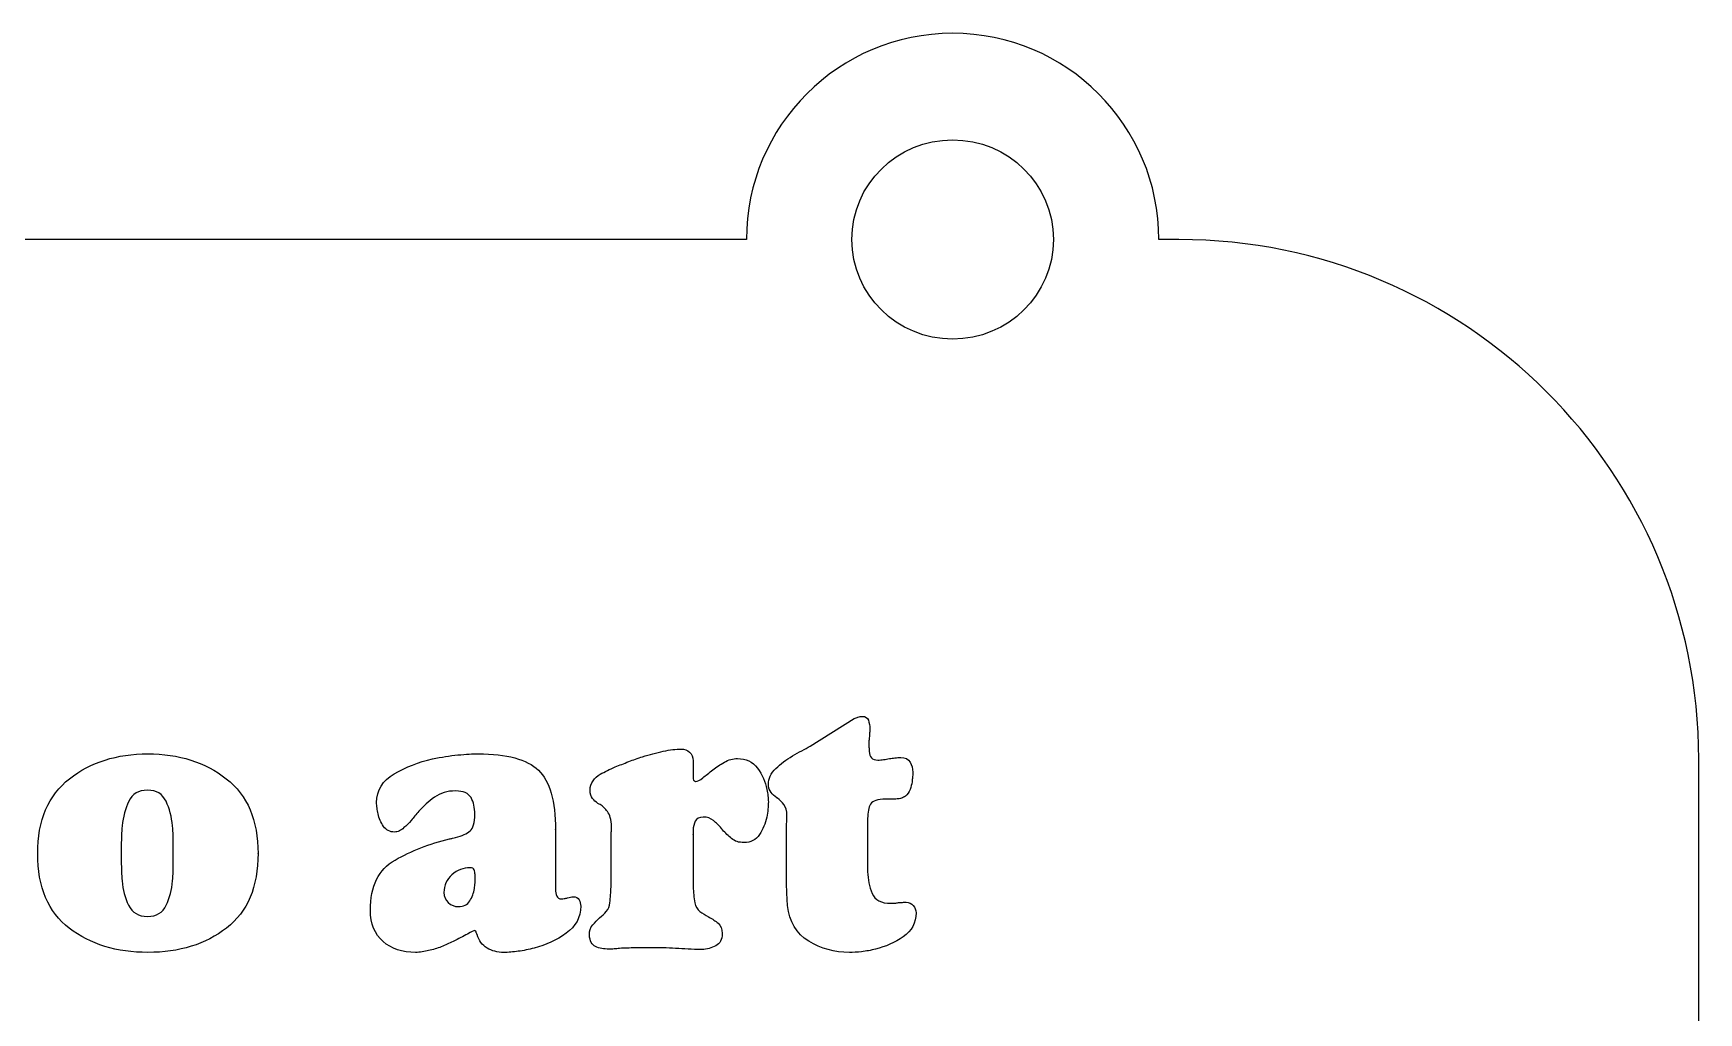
# Model space of a CAD drawing. Extents: x 1489 to 1914, y 371 to 1329.
# Drawn here: x 1695.1 to 1786.7, y 1167.4 to 1221.2 of the extents above; entities that cross this region are included whole.
import ezdxf

# ---------------------------------------------------------------- set-up
doc = ezdxf.new("R2010")
doc.units = 0
doc.layers.add('G0101', color=7, linetype='CONTINUOUS')

msp = doc.modelspace()

# ---------------------------------------------------------------- linework, layer by layer
at = {"layer": 'G0101', "color": 1}
for points in [[(1734.292557, 1209.87007), (1673.313558, 1209.87007)], [(1758.078556, 1209.87007), (1756.970556, 1209.87007)], [(1786.656555, 1153.409071), (1786.656555, 1181.29307)]]:
    msp.add_lwpolyline(points, dxfattribs=at)
for points in [[(1758.078556, 1209.87007)], [(1745.631556, 1204.39007)]]:
    msp.add_lwpolyline(points, close=True, dxfattribs=at)
at = {"layer": 'G0101', "color": 4}
for points in [[(1737.796457, 1182.00647), (1740.216456, 1183.52647)], [(1741.016456, 1182.08647), (1741.016456, 1181.99547)], [(1741.036456, 1181.90647), (1741.036456, 1181.81647), (1741.036456, 1181.72547)], [(1731.356757, 1181.20637), (1731.356757, 1180.36637), (1731.356757, 1180.31637), (1731.356757, 1180.28637)], [(1743.436456, 1180.58647), (1743.436456, 1180.55647), (1743.436456, 1180.52647)], [(1742.436456, 1179.086471), (1742.296456, 1179.086471), (1741.796456, 1179.086471)], [(1736.496457, 1175.058471), (1736.496457, 1177.394471), (1736.516457, 1178.193471)], [(1740.956456, 1177.910471), (1740.956456, 1175.418471), (1740.956456, 1175.249471), (1740.956456, 1175.100471)], [(1723.796757, 1177.425971), (1723.796757, 1174.425971), (1723.796757, 1174.145971)], [(1723.796757, 1177.405971), (1723.796757, 1177.425971)], [(1726.856757, 1175.134371), (1726.856757, 1177.239371)], [(1726.876757, 1177.318371), (1726.876757, 1177.369371), (1726.876757, 1177.419371)], [(1731.356757, 1177.386371), (1731.356757, 1177.256371), (1731.356757, 1177.126371), (1731.356757, 1177.146371)], [(1731.356757, 1177.146371), (1731.356757, 1175.160371)], [(1699.916658, 1176.586271), (1699.916658, 1175.646271)], [(1702.776657, 1175.626271), (1702.776657, 1176.126271), (1702.776657, 1176.606271)], [(1707.436657, 1176.106271), (1707.436657, 1176.126271)], [(1736.496457, 1175.038471), (1736.496457, 1175.058471)], [(1719.376757, 1174.785971), (1719.376757, 1174.885971), (1719.376757, 1174.945971)], [(1719.376757, 1174.765971), (1719.376757, 1174.785971)], [(1732.206757, 1172.609371), (1732.236757, 1172.609371)], [(1731.836757, 1170.826371), (1731.806757, 1170.826371), (1731.776757, 1170.826371)]]:
    msp.add_lwpolyline(points, dxfattribs=at)
at = {"layer": 'G0101', "color": 1}
for points in [[(1745.631556, 1221.209069), (1739.369557, 1221.209069), (1734.292557, 1216.13307), (1734.292557, 1209.87007)], [(1756.970556, 1209.87007), (1756.970556, 1216.13307), (1751.893556, 1221.209069), (1745.631556, 1221.209069)], [(1740.087556, 1209.87007), (1740.087556, 1212.89707), (1742.569556, 1215.35107), (1745.631556, 1215.35107)], [(1745.631556, 1215.35107), (1748.693556, 1215.35107), (1751.175556, 1212.89707), (1751.175556, 1209.87007)], [(1745.631556, 1204.39007), (1742.569556, 1204.39007), (1740.087556, 1206.84407), (1740.087556, 1209.87007)], [(1751.175556, 1209.87007), (1751.175556, 1206.84407), (1748.693556, 1204.39007), (1745.631556, 1204.39007)], [(1786.656555, 1181.29307), (1786.656555, 1197.07607), (1773.861556, 1209.87007), (1758.078556, 1209.87007)]]:
    msp.add_open_spline(points, degree=3, dxfattribs=at)
at = {"layer": 'G0101', "color": 4}
for points in [[(1740.216456, 1183.52647), (1740.283456, 1183.55247), (1740.352456, 1183.57947), (1740.426456, 1183.60647)], [(1740.426456, 1183.60647), (1740.499456, 1183.63247), (1740.576456, 1183.64647), (1740.656456, 1183.64647)], [(1740.656456, 1183.64647), (1740.829456, 1183.64647), (1740.943456, 1183.57547), (1740.996456, 1183.43347)], [(1740.996456, 1183.43347), (1741.049456, 1183.29147), (1741.076456, 1183.13347), (1741.076456, 1182.95747)], [(1741.026456, 1182.29847), (1741.019456, 1182.22447), (1741.016456, 1182.15347), (1741.016456, 1182.08647)], [(1741.056456, 1182.53147), (1741.043456, 1182.45047), (1741.033456, 1182.37247), (1741.026456, 1182.29847)], [(1741.066456, 1182.74447), (1741.059456, 1182.67047), (1741.056456, 1182.59947), (1741.056456, 1182.53147)], [(1741.076456, 1182.95747), (1741.076456, 1182.89047), (1741.073456, 1182.81847), (1741.066456, 1182.74447)], [(1697.066658, 1180.21627), (1698.233658, 1181.12927), (1699.670658, 1181.58627), (1701.376657, 1181.58627)], [(1701.376657, 1181.58627), (1703.083657, 1181.58627), (1704.519657, 1181.12927), (1705.686657, 1180.21627)], [(1717.036757, 1181.30597), (1717.516757, 1181.41197), (1717.979757, 1181.48597), (1718.426757, 1181.52597)], [(1718.426757, 1181.52597), (1718.873757, 1181.56597), (1719.243757, 1181.58597), (1719.536757, 1181.58597)], [(1719.536757, 1181.58597), (1721.123757, 1181.58597), (1722.229757, 1181.28597), (1722.856757, 1180.68597)], [(1727.816757, 1181.15637), (1728.069757, 1181.25637), (1728.323757, 1181.34637), (1728.576757, 1181.42637)], [(1728.576757, 1181.42637), (1728.962757, 1181.54637), (1729.343757, 1181.64637), (1729.716757, 1181.72637)], [(1729.716757, 1181.72637), (1730.089757, 1181.80637), (1730.416757, 1181.84637), (1730.696757, 1181.84637)], [(1730.696757, 1181.84637), (1730.883757, 1181.84637), (1731.039757, 1181.78937), (1731.166757, 1181.67637)], [(1731.166757, 1181.67637), (1731.293757, 1181.56337), (1731.356757, 1181.40637), (1731.356757, 1181.20637)], [(1735.906457, 1180.77847), (1736.179457, 1181.03747), (1736.483457, 1181.26747), (1736.816457, 1181.46747)], [(1736.816457, 1181.46747), (1736.989457, 1181.57347), (1737.163457, 1181.66947), (1737.336457, 1181.75647)], [(1737.336457, 1181.75647), (1737.509457, 1181.84347), (1737.663457, 1181.92647), (1737.796457, 1182.00647)], [(1741.016456, 1181.99547), (1741.016456, 1181.96247), (1741.023456, 1181.93247), (1741.036456, 1181.90647)], [(1741.036456, 1181.72547), (1741.049456, 1181.56647), (1741.093456, 1181.44647), (1741.166456, 1181.36647)], [(1742.456456, 1181.36647), (1742.563456, 1181.37947), (1742.669456, 1181.38647), (1742.776456, 1181.38647)], [(1742.776456, 1181.38647), (1743.029456, 1181.38647), (1743.203456, 1181.30247), (1743.296456, 1181.13647)], [(1713.956757, 1178.905971), (1713.956757, 1179.585971), (1714.276757, 1180.11297), (1714.916757, 1180.48597)], [(1714.916757, 1180.48597), (1715.556757, 1180.85897), (1716.263757, 1181.13297), (1717.036757, 1181.30597)], [(1722.856757, 1180.68597), (1723.482757, 1180.08597), (1723.796757, 1178.992971), (1723.796757, 1177.405971)], [(1725.856757, 1180.10537), (1725.962757, 1180.25237), (1726.096757, 1180.37237), (1726.256757, 1180.46637)], [(1726.256757, 1180.46637), (1726.376757, 1180.53237), (1726.506757, 1180.59937), (1726.646757, 1180.66637)], [(1726.646757, 1180.66637), (1726.786757, 1180.73237), (1726.929757, 1180.79937), (1727.076757, 1180.86637)], [(1727.076757, 1180.86637), (1727.316757, 1180.95937), (1727.563757, 1181.05637), (1727.816757, 1181.15637)], [(1731.896757, 1180.26637), (1732.056757, 1180.39937), (1732.236757, 1180.54637), (1732.436757, 1180.70637)], [(1732.436757, 1180.70637), (1732.636757, 1180.85337), (1732.849757, 1180.99237), (1733.076757, 1181.12637)], [(1733.076757, 1181.12637), (1733.303757, 1181.25937), (1733.543757, 1181.32637), (1733.796757, 1181.32637)], [(1733.796757, 1181.32637), (1734.263757, 1181.32637), (1734.629757, 1181.14937), (1734.896757, 1180.79637)], [(1734.896757, 1180.79637), (1735.163757, 1180.44237), (1735.336757, 1180.05237), (1735.416757, 1179.626371)], [(1735.496457, 1179.910471), (1735.496457, 1180.22947), (1735.633457, 1180.51847), (1735.906457, 1180.77847)], [(1741.166456, 1181.36647), (1741.239456, 1181.28647), (1741.356456, 1181.24547), (1741.516456, 1181.24547)], [(1741.516456, 1181.24547), (1741.622456, 1181.24547), (1741.729456, 1181.25247), (1741.836456, 1181.26647)], [(1741.836456, 1181.26647), (1741.943456, 1181.27947), (1742.049456, 1181.29947), (1742.156456, 1181.32647)], [(1742.156456, 1181.32647), (1742.249456, 1181.33947), (1742.349456, 1181.35247), (1742.456456, 1181.36647)], [(1743.296456, 1181.13647), (1743.389456, 1180.96947), (1743.436456, 1180.78647), (1743.436456, 1180.58647)], [(1743.436456, 1180.52647), (1743.436456, 1180.44747), (1743.433456, 1180.36847), (1743.426456, 1180.28947)], [(1695.316658, 1176.106271), (1695.316658, 1177.932271), (1695.900658, 1179.302271), (1697.066658, 1180.21627)], [(1701.356657, 1179.586271), (1700.863657, 1179.586271), (1700.519657, 1179.382271), (1700.326657, 1178.976271)], [(1702.376657, 1178.976271), (1702.190657, 1179.382271), (1701.849657, 1179.586271), (1701.356657, 1179.586271)], [(1705.686657, 1180.21627), (1706.853657, 1179.302271), (1707.436657, 1177.932271), (1707.436657, 1176.106271)], [(1718.296757, 1179.545971), (1717.842757, 1179.545971), (1717.456757, 1179.428971), (1717.136757, 1179.195971)], [(1719.146757, 1179.175971), (1719.006757, 1179.422971), (1718.723757, 1179.545971), (1718.296757, 1179.545971)], [(1725.696757, 1179.584371), (1725.696757, 1179.784371), (1725.749757, 1179.958371), (1725.856757, 1180.10537)], [(1725.826757, 1179.133371), (1725.739757, 1179.232371), (1725.696757, 1179.383371), (1725.696757, 1179.584371)], [(1731.356757, 1180.28637), (1731.356757, 1180.23237), (1731.366757, 1180.18637), (1731.386757, 1180.14637)], [(1731.386757, 1180.14637), (1731.406757, 1180.10637), (1731.442757, 1180.07937), (1731.496757, 1180.06637)], [(1731.496757, 1180.06637), (1731.603757, 1180.06637), (1731.736757, 1180.13237), (1731.896757, 1180.26637)], [(1735.416757, 1179.626371), (1735.442757, 1179.506371), (1735.462757, 1179.389371), (1735.476757, 1179.276371)], [(1735.646457, 1179.460471), (1735.559457, 1179.560471), (1735.510457, 1179.710471), (1735.496457, 1179.910471)], [(1743.286456, 1179.618471), (1743.226456, 1179.474471), (1743.142456, 1179.355471), (1743.036456, 1179.263471)], [(1743.396456, 1180.05247), (1743.383456, 1179.908471), (1743.346456, 1179.763471), (1743.286456, 1179.618471)], [(1743.426456, 1180.28947), (1743.419456, 1180.21047), (1743.409456, 1180.13147), (1743.396456, 1180.05247)], [(1700.326657, 1178.976271), (1700.133657, 1178.569271), (1700.009657, 1178.119271), (1699.956658, 1177.626271)], [(1702.736657, 1177.626271), (1702.683657, 1178.119271), (1702.563657, 1178.569271), (1702.376657, 1178.976271)], [(1713.976757, 1178.605971), (1713.962757, 1178.712971), (1713.956757, 1178.812971), (1713.956757, 1178.905971)], [(1717.136757, 1179.195971), (1716.816757, 1178.962971), (1716.529757, 1178.705971), (1716.276757, 1178.425971)], [(1719.356757, 1178.265971), (1719.356757, 1178.625971), (1719.286757, 1178.928971), (1719.146757, 1179.175971)], [(1726.116757, 1178.862371), (1726.009757, 1178.942371), (1725.913757, 1179.032371), (1725.826757, 1179.133371)], [(1726.196757, 1178.822371), (1726.169757, 1178.835371), (1726.143757, 1178.849371), (1726.116757, 1178.862371)], [(1726.296757, 1178.762371), (1726.256757, 1178.789371), (1726.223757, 1178.809371), (1726.196757, 1178.822371)], [(1726.696757, 1178.341371), (1726.576757, 1178.528371), (1726.442757, 1178.668371), (1726.296757, 1178.762371)], [(1735.476757, 1179.276371), (1735.489757, 1179.162371), (1735.496757, 1179.052371), (1735.496757, 1178.946371)], [(1735.496757, 1178.946371), (1735.496757, 1178.826371), (1735.489757, 1178.692371), (1735.476757, 1178.546371)], [(1735.956457, 1179.171471), (1735.836457, 1179.264471), (1735.733457, 1179.360471), (1735.646457, 1179.460471)], [(1735.996457, 1179.151471), (1735.983457, 1179.151471), (1735.969457, 1179.157471), (1735.956457, 1179.171471)], [(1736.356457, 1178.791471), (1736.249457, 1178.924471), (1736.129457, 1179.044471), (1735.996457, 1179.151471)], [(1736.516457, 1178.193471), (1736.516457, 1178.458471), (1736.463457, 1178.658471), (1736.356457, 1178.791471)], [(1741.076456, 1178.746471), (1740.996456, 1178.534471), (1740.956456, 1178.255471), (1740.956456, 1177.910471)], [(1741.796456, 1179.086471), (1741.396456, 1179.072471), (1741.156456, 1178.959471), (1741.076456, 1178.746471)], [(1742.576456, 1179.105471), (1742.536456, 1179.092471), (1742.489456, 1179.086471), (1742.436456, 1179.086471)], [(1742.816456, 1179.145471), (1742.736456, 1179.119471), (1742.656456, 1179.105471), (1742.576456, 1179.105471)], [(1743.036456, 1179.263471), (1742.969456, 1179.211471), (1742.896456, 1179.171471), (1742.816456, 1179.145471)], [(1714.036757, 1178.285971), (1714.009757, 1178.392971), (1713.989757, 1178.498971), (1713.976757, 1178.605971)], [(1714.336757, 1177.595971), (1714.189757, 1177.802971), (1714.089757, 1178.032971), (1714.036757, 1178.285971)], [(1715.856757, 1177.925971), (1715.723757, 1177.765971), (1715.589757, 1177.632971), (1715.456757, 1177.525971)], [(1716.276757, 1178.425971), (1716.129757, 1178.252971), (1715.989757, 1178.085971), (1715.856757, 1177.925971)], [(1719.096757, 1177.345971), (1719.269757, 1177.492971), (1719.356757, 1177.798971), (1719.356757, 1178.265971)], [(1726.876757, 1177.419371), (1726.876757, 1177.846371), (1726.816757, 1178.154371), (1726.696757, 1178.341371)], [(1731.476757, 1177.886371), (1731.409757, 1177.739371), (1731.369757, 1177.572371), (1731.356757, 1177.386371)], [(1731.916757, 1178.106371), (1731.689757, 1178.106371), (1731.543757, 1178.032371), (1731.476757, 1177.886371)], [(1732.476757, 1177.916371), (1732.329757, 1178.042371), (1732.143757, 1178.106371), (1731.916757, 1178.106371)], [(1732.916757, 1177.486371), (1732.769757, 1177.646371), (1732.623757, 1177.789371), (1732.476757, 1177.916371)], [(1735.416757, 1178.106371), (1735.336757, 1177.759371), (1735.199757, 1177.439371), (1735.006757, 1177.146371)], [(1735.476757, 1178.546371), (1735.462757, 1178.399371), (1735.442757, 1178.252371), (1735.416757, 1178.106371)], [(1699.926658, 1177.086271), (1699.920658, 1176.912271), (1699.916658, 1176.746271), (1699.916658, 1176.586271)], [(1699.956658, 1177.626271), (1699.943658, 1177.439271), (1699.933658, 1177.259271), (1699.926658, 1177.086271)], [(1702.766657, 1177.086271), (1702.759657, 1177.259271), (1702.749657, 1177.439271), (1702.736657, 1177.626271)], [(1702.776657, 1176.606271), (1702.776657, 1176.752271), (1702.773657, 1176.912271), (1702.766657, 1177.086271)], [(1714.936757, 1177.285971), (1714.683757, 1177.285971), (1714.482757, 1177.388971), (1714.336757, 1177.595971)], [(1715.206757, 1177.345971), (1715.119757, 1177.305971), (1715.029757, 1177.285971), (1714.936757, 1177.285971)], [(1714.966757, 1175.745971), (1715.866757, 1176.252971), (1716.862757, 1176.638971), (1717.956757, 1176.905971)], [(1715.456757, 1177.525971), (1715.376757, 1177.445971), (1715.293757, 1177.385971), (1715.206757, 1177.345971)], [(1717.956757, 1176.905971), (1718.022757, 1176.918971), (1718.083757, 1176.931971), (1718.136757, 1176.945971)], [(1718.136757, 1176.945971), (1718.189757, 1176.958971), (1718.243757, 1176.972971), (1718.296757, 1176.985971)], [(1718.296757, 1176.985971), (1718.656757, 1177.078971), (1718.922757, 1177.198971), (1719.096757, 1177.345971)], [(1726.856757, 1177.239371), (1726.856757, 1177.279371), (1726.863757, 1177.305371), (1726.876757, 1177.318371)], [(1732.946757, 1177.446371), (1732.939757, 1177.459371), (1732.929757, 1177.472371), (1732.916757, 1177.486371)], [(1732.976757, 1177.406371), (1732.962757, 1177.419371), (1732.953757, 1177.432371), (1732.946757, 1177.446371)], [(1733.476757, 1176.926371), (1733.303757, 1177.072371), (1733.136757, 1177.232371), (1732.976757, 1177.406371)], [(1734.156757, 1176.706371), (1733.876757, 1176.706371), (1733.649757, 1176.779371), (1733.476757, 1176.926371)], [(1735.006757, 1177.146371), (1734.813757, 1176.853371), (1734.529757, 1176.706371), (1734.156757, 1176.706371)], [(1697.056658, 1171.996271), (1695.896658, 1172.882271), (1695.316658, 1174.252271), (1695.316658, 1176.106271)], [(1707.436657, 1176.126271), (1707.436657, 1174.273271), (1706.859657, 1172.899271), (1705.706657, 1172.006271)], [(1699.916658, 1175.646271), (1699.916658, 1175.472271), (1699.920658, 1175.299271), (1699.926658, 1175.126271)], [(1699.926658, 1175.126271), (1699.933658, 1174.952271), (1699.943658, 1174.779271), (1699.956658, 1174.606271)], [(1702.736657, 1174.606271), (1702.749657, 1174.779271), (1702.759657, 1174.952271), (1702.766657, 1175.126271)], [(1702.766657, 1175.126271), (1702.773657, 1175.299271), (1702.776657, 1175.466271), (1702.776657, 1175.626271)], [(1713.616757, 1172.985971), (1713.616757, 1174.318971), (1714.066757, 1175.238971), (1714.966757, 1175.745971)], [(1719.096757, 1175.325971), (1718.723757, 1175.325971), (1718.389757, 1175.195971), (1718.096757, 1174.935971)], [(1719.316757, 1175.205971), (1719.289757, 1175.285971), (1719.216757, 1175.325971), (1719.096757, 1175.325971)], [(1719.376757, 1174.945971), (1719.362757, 1175.038971), (1719.342757, 1175.125971), (1719.316757, 1175.205971)], [(1726.846757, 1174.262371), (1726.853757, 1174.549371), (1726.856757, 1174.839371), (1726.856757, 1175.134371)], [(1731.356757, 1175.160371), (1731.356757, 1174.852371), (1731.359757, 1174.554371), (1731.366757, 1174.266371)], [(1736.506457, 1174.149471), (1736.499457, 1174.449471), (1736.496457, 1174.745471), (1736.496457, 1175.038471)], [(1740.956456, 1175.100471), (1740.969456, 1174.674471), (1741.053456, 1174.279471), (1741.206456, 1173.914471)], [(1699.956658, 1174.606271), (1699.996658, 1174.112271), (1700.116657, 1173.662271), (1700.316657, 1173.256271)], [(1702.386657, 1173.256271), (1702.579657, 1173.662271), (1702.696657, 1174.112271), (1702.736657, 1174.606271)], [(1718.096757, 1174.935971), (1717.803757, 1174.675971), (1717.656757, 1174.352971), (1717.656757, 1173.965971)], [(1719.076757, 1173.495971), (1719.209757, 1173.702971), (1719.296757, 1173.931971), (1719.336757, 1174.185971)], [(1719.336757, 1174.185971), (1719.349757, 1174.278971), (1719.359757, 1174.378971), (1719.366757, 1174.485971)], [(1719.366757, 1174.485971), (1719.373757, 1174.592971), (1719.376757, 1174.685971), (1719.376757, 1174.765971)], [(1723.796757, 1174.145971), (1723.796757, 1173.998971), (1723.816757, 1173.872971), (1723.856757, 1173.765971)], [(1726.776757, 1173.390371), (1726.816757, 1173.684371), (1726.839757, 1173.974371), (1726.846757, 1174.262371)], [(1731.366757, 1174.266371), (1731.373757, 1173.978371), (1731.403757, 1173.687371), (1731.456757, 1173.393371)], [(1736.556457, 1173.241471), (1736.529457, 1173.547471), (1736.513457, 1173.850471), (1736.506457, 1174.149471)], [(1700.316657, 1173.256271), (1700.516657, 1172.849271), (1700.863657, 1172.646271), (1701.356657, 1172.646271)], [(1701.356657, 1172.646271), (1701.849657, 1172.646271), (1702.193657, 1172.849271), (1702.386657, 1173.256271)], [(1717.656757, 1173.965971), (1717.656757, 1173.738971), (1717.736757, 1173.552971), (1717.896757, 1173.405971)], [(1717.896757, 1173.405971), (1718.056757, 1173.258971), (1718.243757, 1173.185971), (1718.456757, 1173.185971)], [(1718.456757, 1173.185971), (1718.736757, 1173.185971), (1718.942757, 1173.288971), (1719.076757, 1173.495971)], [(1723.856757, 1173.765971), (1723.896757, 1173.658971), (1723.982757, 1173.605971), (1724.116757, 1173.605971)], [(1724.116757, 1173.605971), (1724.169757, 1173.605971), (1724.223757, 1173.612971), (1724.276757, 1173.625971)], [(1724.276757, 1173.625971), (1724.329757, 1173.638971), (1724.389757, 1173.652971), (1724.456757, 1173.665971)], [(1725.176757, 1173.205971), (1725.176757, 1172.592971), (1724.909757, 1172.095971), (1724.376757, 1171.715971)], [(1724.456757, 1173.665971), (1724.509757, 1173.678971), (1724.563757, 1173.692971), (1724.616757, 1173.705971)], [(1724.616757, 1173.705971), (1724.669757, 1173.718971), (1724.723757, 1173.725971), (1724.776757, 1173.725971)], [(1724.776757, 1173.725971), (1724.922757, 1173.725971), (1725.026757, 1173.672971), (1725.086757, 1173.565971)], [(1725.086757, 1173.565971), (1725.146757, 1173.458971), (1725.176757, 1173.338971), (1725.176757, 1173.205971)], [(1726.586757, 1172.918371), (1726.699757, 1173.045371), (1726.763757, 1173.203371), (1726.776757, 1173.390371)], [(1731.456757, 1173.393371), (1731.496757, 1173.192371), (1731.589757, 1173.034371), (1731.736757, 1172.920371)], [(1737.716457, 1171.285471), (1737.036457, 1171.697471), (1736.649457, 1172.349471), (1736.556457, 1173.241471)], [(1741.206456, 1173.914471), (1741.359456, 1173.548471), (1741.703456, 1173.366471), (1742.236456, 1173.366471)], [(1742.236456, 1173.366471), (1742.303456, 1173.366471), (1742.372456, 1173.369471), (1742.446456, 1173.376471)], [(1742.446456, 1173.376471), (1742.519456, 1173.382471), (1742.589456, 1173.392471), (1742.656456, 1173.406471)], [(1742.656456, 1173.406471), (1742.723456, 1173.406471), (1742.793456, 1173.409471), (1742.866456, 1173.416471)], [(1742.866456, 1173.416471), (1742.939456, 1173.422471), (1743.009456, 1173.426471), (1743.076456, 1173.426471)], [(1743.076456, 1173.426471), (1743.236456, 1173.426471), (1743.366456, 1173.366471), (1743.466456, 1173.246471)], [(1743.466456, 1173.246471), (1743.566456, 1173.126471), (1743.616456, 1172.992471), (1743.616456, 1172.846471)], [(1714.306757, 1171.265971), (1713.846757, 1171.665971), (1713.616757, 1172.238971), (1713.616757, 1172.985971)], [(1725.836757, 1172.177371), (1725.956757, 1172.317371), (1726.083757, 1172.448371), (1726.216757, 1172.568371)], [(1726.216757, 1172.568371), (1726.349757, 1172.675371), (1726.473757, 1172.792371), (1726.586757, 1172.918371)], [(1731.736757, 1172.920371), (1731.883757, 1172.807371), (1732.036757, 1172.709371), (1732.196757, 1172.629371)], [(1732.196757, 1172.629371), (1732.196757, 1172.616371), (1732.199757, 1172.609371), (1732.206757, 1172.609371)], [(1732.236757, 1172.609371), (1732.422757, 1172.502371), (1732.589757, 1172.389371), (1732.736757, 1172.268371)], [(1732.736757, 1172.268371), (1732.883757, 1172.147371), (1732.956757, 1171.960371), (1732.956757, 1171.706371)], [(1743.616456, 1172.846471), (1743.616456, 1172.286471), (1743.383456, 1171.846471), (1742.916456, 1171.526471)], [(1701.376657, 1170.666271), (1699.656658, 1170.666271), (1698.216658, 1171.109271), (1697.056658, 1171.996271)], [(1705.706657, 1172.006271), (1704.553657, 1171.112271), (1703.109657, 1170.666271), (1701.376657, 1170.666271)], [(1718.946757, 1171.675971), (1718.726757, 1171.548971), (1718.462757, 1171.411971), (1718.156757, 1171.265971)], [(1719.356757, 1171.865971), (1719.303757, 1171.865971), (1719.166757, 1171.802971), (1718.946757, 1171.675971)], [(1719.406757, 1171.825971), (1719.386757, 1171.852971), (1719.369757, 1171.865971), (1719.356757, 1171.865971)], [(1719.436757, 1171.745971), (1719.436757, 1171.772971), (1719.426757, 1171.798971), (1719.406757, 1171.825971)], [(1719.466757, 1171.695971), (1719.459757, 1171.715971), (1719.449757, 1171.732971), (1719.436757, 1171.745971)], [(1719.476757, 1171.645971), (1719.476757, 1171.658971), (1719.473757, 1171.675971), (1719.466757, 1171.695971)], [(1720.026757, 1170.905971), (1719.766757, 1171.065971), (1719.583757, 1171.312971), (1719.476757, 1171.645971)], [(1724.376757, 1171.715971), (1723.842757, 1171.335971), (1723.256757, 1171.065971), (1722.616757, 1170.905971)], [(1725.656757, 1171.626371), (1725.656757, 1171.853371), (1725.716757, 1172.037371), (1725.836757, 1172.177371)], [(1725.996757, 1170.986371), (1725.796757, 1171.079371), (1725.683757, 1171.292371), (1725.656757, 1171.626371)], [(1732.956757, 1171.706371), (1732.956757, 1171.373371), (1732.839757, 1171.146371), (1732.606757, 1171.026371)], [(1742.916456, 1171.526471), (1742.449456, 1171.205471), (1741.943456, 1170.979471), (1741.396456, 1170.846471)], [(1716.096757, 1170.665971), (1715.362757, 1170.665971), (1714.766757, 1170.865971), (1714.306757, 1171.265971)], [(1716.456757, 1170.695971), (1716.336757, 1170.675971), (1716.216757, 1170.665971), (1716.096757, 1170.665971)], [(1716.816757, 1170.765971), (1716.696757, 1170.739971), (1716.576757, 1170.715971), (1716.456757, 1170.695971)], [(1717.506757, 1170.975971), (1717.286757, 1170.889971), (1717.056757, 1170.819971), (1716.816757, 1170.765971)], [(1718.156757, 1171.265971), (1717.942757, 1171.158971), (1717.726757, 1171.062971), (1717.506757, 1170.975971)], [(1720.956757, 1170.665971), (1720.596757, 1170.665971), (1720.286757, 1170.745971), (1720.026757, 1170.905971)], [(1721.746757, 1170.725971), (1721.459757, 1170.685971), (1721.196757, 1170.665971), (1720.956757, 1170.665971)], [(1722.616757, 1170.905971), (1722.322757, 1170.825971), (1722.033757, 1170.765971), (1721.746757, 1170.725971)], [(1726.736757, 1170.846371), (1726.442757, 1170.846371), (1726.196757, 1170.893371), (1725.996757, 1170.986371)], [(1727.016757, 1170.856371), (1726.922757, 1170.849371), (1726.829757, 1170.846371), (1726.736757, 1170.846371)], [(1727.316757, 1170.886371), (1727.209757, 1170.873371), (1727.109757, 1170.863371), (1727.016757, 1170.856371)], [(1728.166757, 1170.916371), (1727.879757, 1170.909371), (1727.596757, 1170.899371), (1727.316757, 1170.886371)], [(1729.016757, 1170.926371), (1728.736757, 1170.926371), (1728.453757, 1170.923371), (1728.166757, 1170.916371)], [(1729.706757, 1170.916371), (1729.473757, 1170.923371), (1729.243757, 1170.926371), (1729.016757, 1170.926371)], [(1730.396757, 1170.886371), (1730.169757, 1170.899371), (1729.939757, 1170.909371), (1729.706757, 1170.916371)], [(1731.086757, 1170.846371), (1730.853757, 1170.859371), (1730.623757, 1170.873371), (1730.396757, 1170.886371)], [(1731.776757, 1170.826371), (1731.549757, 1170.826371), (1731.319757, 1170.833371), (1731.086757, 1170.846371)], [(1732.606757, 1171.026371), (1732.373757, 1170.906371), (1732.116757, 1170.839371), (1731.836757, 1170.826371)], [(1739.956457, 1170.666471), (1739.142457, 1170.666471), (1738.396457, 1170.872471), (1737.716457, 1171.285471)], [(1740.626456, 1170.705471), (1740.379456, 1170.679471), (1740.156456, 1170.666471), (1739.956457, 1170.666471)], [(1741.396456, 1170.846471), (1741.129456, 1170.779471), (1740.872456, 1170.732471), (1740.626456, 1170.705471)]]:
    msp.add_open_spline(points, degree=3, dxfattribs=at)

doc.saveas('drawing.dxf')
